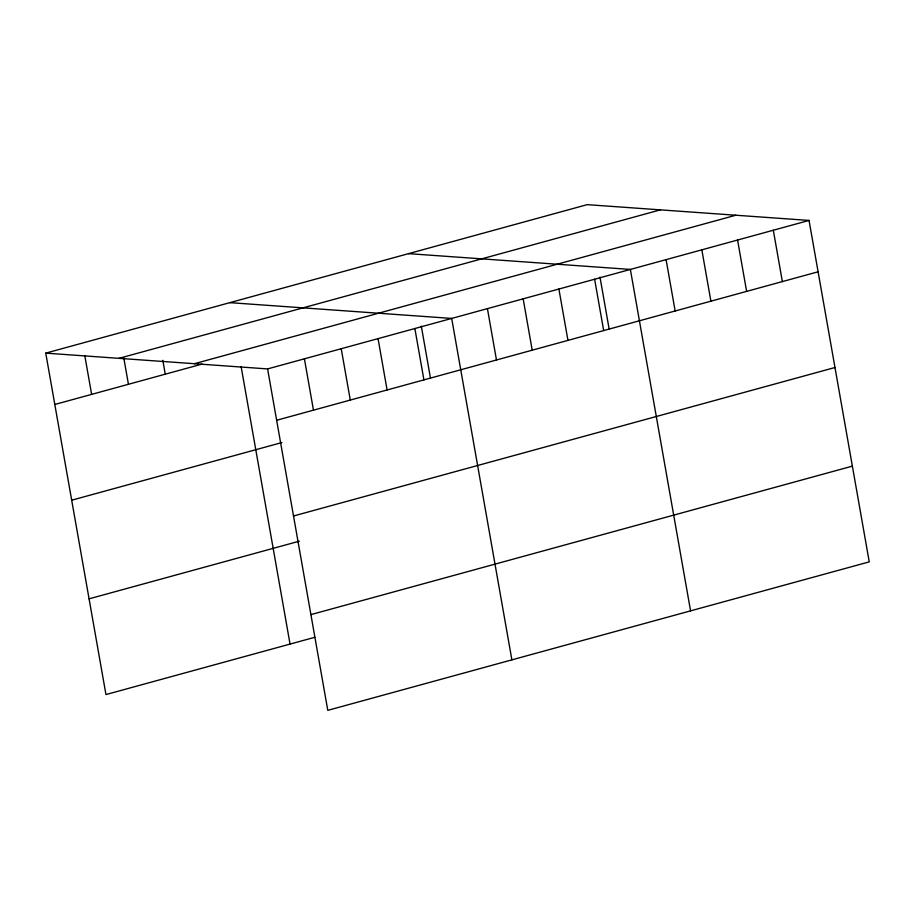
<?xml version="1.0" encoding="UTF-8"?>
<svg xmlns="http://www.w3.org/2000/svg" width="915" height="915" viewBox="0 0 915 915"><rect width="100%" height="100%" fill="white"/><g stroke="black" fill="none" stroke-linecap="round" stroke-linejoin="round"><path stroke-width="1.37" d="M45.75 353.133L587.213 204.651L809.043 220.435L869.25 561.867L327.787 710.349L267.592 368.917L45.75 353.133L105.957 694.565L314.794 637.298M118.961 358.337L660.413 209.855M194.38 363.713L735.843 215.231M54.809 404.476L202.078 364.09M267.592 368.917L809.043 220.435M276.639 420.271L818.101 271.789M71.679 500.208L281.889 442.563M293.521 515.991L834.983 367.51M89.075 598.833L299.285 541.188M310.917 614.617L852.368 466.135M408.525 253.649L630.366 269.433L690.573 610.865M229.848 302.648L451.69 318.431L511.885 659.864M773.312 230.237L782.359 281.591M737.57 240.039L746.629 291.382M701.839 249.841L710.898 301.184M666.097 259.631L675.156 310.986M599.988 277.119L609.173 329.206M594.624 279.235L603.683 330.59M558.893 289.037L567.952 340.38M523.163 298.839L532.21 350.182M487.421 308.63L496.479 359.984M421.3 326.117L430.485 378.204M414.861 328.531L423.92 379.885M378.044 338.63L387.102 389.973M341.226 348.729L350.285 400.072M304.409 358.817L313.468 410.172M241.137 366.663L290.044 644.08M162.813 360.316L165.26 374.189M123.788 357.925L128.443 384.289M84.775 355.523L91.626 394.388"/></g></svg>
